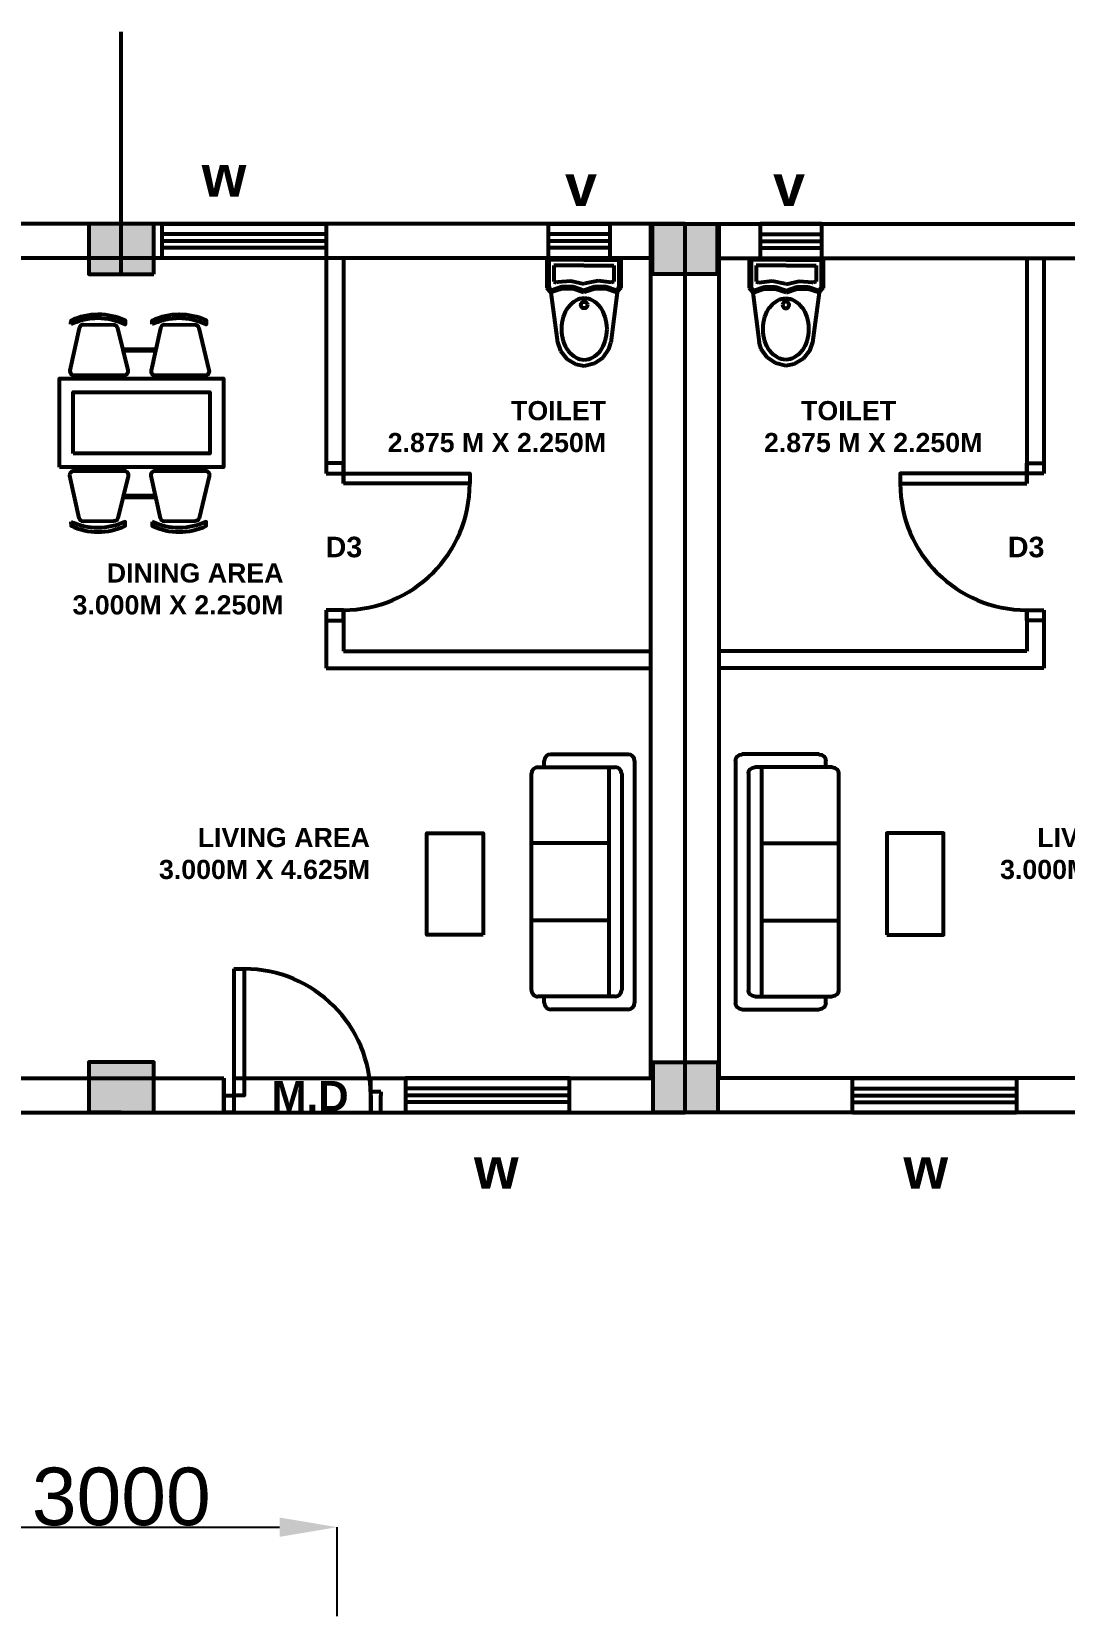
# Model space of a CAD drawing. Header units: millimetres. Extents: x -17601 to 15047, y -2241 to 31268.
# Drawn here: x -692 to 6481, y 7799 to 18806 of the extents above; entities that cross this region are included whole.
import ezdxf

# ---------------------------------------------------------------- set-up
doc = ezdxf.new("R2010")
doc.units = ezdxf.units.MM
doc.layers.get('0').update_dxf_attribs({"lineweight": 53})
doc.styles.add('Annotative', font='Arial.ttf')
doc.styles.get("Standard").update_dxf_attribs({"font": 'Arial.ttf', "height": 1})
doc.dimstyles.new('ISO-25', dxfattribs={"dimtxt": 400, "dimasz": 400, "dimexe": 1.25, "dimexo": 0.625, "dimgap": 6.25, "dimtad": 1, "dimtxsty": 'Annotative', "dimcen": 2.5, "dimadec": 0, "dimazin": 0, "dimtfac": 1, "dimtmove": 0, "dimatfit": 3, "dimfxl": 1, "dimarcsym": 0})

# ---------------------------------------------------------------- blocks, each defined once
blk = doc.blocks.new('*D20')
at = {"color": 0, "lineweight": -2, "transparency": 16777216}
for p, q in [((-1570, 7800), (-1570, 8419)), ((-1170, 8418), (1030, 8418)), ((1430, 7800), (1430, 8419))]:
    blk.add_line(p, q, dxfattribs=at)
at = {"color": 0, "transparency": 16777216}
for points in [[(-1170, 8485), (-1170, 8351), (-1570, 8418)], [(1030, 8485), (1030, 8351), (1430, 8418)]]:
    blk.add_solid(points, dxfattribs=at)
at = {"layer": 'Defpoints', "color": 0, "transparency": 16777216}
for p in [(1430, 8418), (-1570, 7799), (1430, 7799)]:
    blk.add_point(p, dxfattribs=at)
at = {"color": 0, "transparency": 16777216, "insert": (-70, 8629), "char_height": 400, "attachment_point": 5, "style": 'Annotative'}
blk.add_mtext('3000', dxfattribs=at)
blk = doc.blocks.new('sofa 6')
for p, q in [((-1100, 167), (-1100, 834)), ((-1044, 890), (1044, 890)), ((1100, 834), (1100, 167)), ((-989, 56), (-989, 723)), ((-933, 779), (933, 779)), ((989, 723), (989, 56)), ((-989, 667), (989, 667)), ((-334, 667), (-334, 0)), ((334, 667), (334, 0)), ((-989, 111), (-1044, 111)), ((933, 0), (-933, 0)), ((1044, 111), (989, 111))]:
    blk.add_line(p, q)
for centre, start, end in [((-1044, 834), 90, 180), ((1044, 834), 0, 90), ((-933, 723), 90, 180), ((933, 723), 0, 90), ((-1044, 167), 180, 270), ((1044, 167), 270, 0), ((-933, 56), 180, 270), ((933, 56), 270, 0)]:
    blk.add_arc(centre, 55.6, start, end)
blk = doc.blocks.new('A$C09D638C3')
for p, q in [((0, 0.717), (0.001, 0.526)), ((0.25, 0.717), (0, 0.717)), ((0.014, 0.717), (0.014, 0.537)), ((0.048, 0.679), (0.048, 0.571)), ((0.25, 0.679), (0.048, 0.679)), ((0.25, 0.717), (0.5, 0.717)), ((0.25, 0.679), (0.453, 0.679)), ((0.453, 0.679), (0.453, 0.571)), ((0.487, 0.717), (0.487, 0.537)), ((0.5, 0.717), (0.5, 0.526)), ((0.014, 0.537), (0.015, 0.53)), ((0.048, 0.571), (0.065, 0.563)), ((0.073, 0.565), (0.065, 0.563)), ((0.163, 0.573), (0.073, 0.565)), ((0.25, 0.553), (0.163, 0.573)), ((0.258, 0.556), (0.25, 0.553)), ((0.346, 0.574), (0.258, 0.556)), ((0.436, 0.563), (0.346, 0.574)), ((0.453, 0.571), (0.436, 0.563)), ((0.486, 0.529), (0.487, 0.536)), ((0.487, 0.536), (0.487, 0.537)), ((0.001, 0.526), (0.027, 0.497)), ((0.015, 0.53), (0.019, 0.523)), ((0.019, 0.523), (0.019, 0.523)), ((0.019, 0.523), (0.031, 0.51)), ((0.03, 0.498), (0.027, 0.497)), ((0.027, 0.497), (0.072, 0.158)), ((0.102, 0.522), (0.03, 0.498)), ((0.102, 0.534), (0.031, 0.51)), ((0.178, 0.534), (0.102, 0.534)), ((0.179, 0.521), (0.102, 0.522)), ((0.249, 0.51), (0.178, 0.534)), ((0.25, 0.496), (0.179, 0.521)), ((0.253, 0.498), (0.25, 0.496)), ((0.322, 0.534), (0.251, 0.51)), ((0.325, 0.522), (0.253, 0.498)), ((0.398, 0.534), (0.322, 0.534)), ((0.401, 0.522), (0.325, 0.522)), ((0.47, 0.51), (0.398, 0.534)), ((0.473, 0.497), (0.401, 0.522)), ((0.476, 0.497), (0.433, 0.158)), ((0.482, 0.523), (0.47, 0.51)), ((0.5, 0.526), (0.473, 0.497)), ((0.482, 0.523), (0.486, 0.529)), ((0.072, 0.16), (0.092, 0.102)), ((0.38, 0.058), (0.42, 0.114)), ((0.42, 0.114), (0.433, 0.158)), ((0.092, 0.102), (0.136, 0.049)), ((0.136, 0.049), (0.197, 0.013)), ((0.197, 0.013), (0.253, 0)), ((0.253, 0), (0.322, 0.019)), ((0.322, 0.019), (0.38, 0.058))]:
    blk.add_line(p, q)
blk.add_circle((0.253, 0.412), 0.0222)
for centre, radius, start, end in [((0.278, 0.296), 0.167, 118.8748, 143.2661), ((0.251, 0.347), 0.11, 89.1493, 119.7298), ((0.255, 0.347), 0.11, 60.2702, 90.8507), ((0.228, 0.296), 0.167, 36.7339, 61.1252), ((0.394, 0.247), 0.295, 163.3175, 179.5076), ((0.322, 0.265), 0.221, 143.6094, 162.4475), ((0.184, 0.265), 0.221, 17.5525, 36.3906), ((0.112, 0.247), 0.295, 0.4924, 16.6825), ((0.394, 0.252), 0.295, 180.4924, 196.6825), ((0.112, 0.252), 0.295, 343.3175, 359.5076), ((0.322, 0.234), 0.221, 197.5525, 216.3906), ((0.184, 0.234), 0.221, 323.6094, 342.4475), ((0.278, 0.203), 0.167, 216.7339, 241.1252), ((0.251, 0.152), 0.11, 240.2702, 270.8507), ((0.255, 0.152), 0.11, 269.1493, 299.7298), ((0.228, 0.203), 0.167, 298.8748, 323.2661)]:
    blk.add_arc(centre, radius, start, end)
blk = doc.blocks.new('dining_tables')
at = {"color": 7}
for p, q in [((-5680, 4267), (-5440, 4267)), ((-5678, 4256), (-5442, 4256)), ((-5680, 3185), (-5440, 3185)), ((-5678, 3195), (-5442, 3195))]:
    blk.add_line(p, q, dxfattribs=at)
for points in [[(-6061, 4448), (-6060, 4477, -0.22351), (-5664, 4478), (-5665, 4447, 0.225963), (-6060, 4448, -0.224559)], [(-5467, 4448), (-5466, 4477, -0.22351), (-5071, 4478), (-5072, 4447, 0.225963), (-5466, 4448, -0.224559)], [(-6061, 3003), (-6060, 2974, 0.22351), (-5664, 2973), (-5665, 3004, -0.225963), (-6060, 3003, 0.224559)], [(-5467, 3003), (-5466, 2974, 0.22351), (-5071, 2973), (-5072, 3004, -0.225963), (-5466, 3003, 0.224559)]]:
    blk.add_lwpolyline(points, format="xyb", dxfattribs=at)
for points in [[(-5747, 4443), (-5970, 4445, 0.354445), (-6000, 4422), (-6068, 4112, 0.479008), (-6038, 4075), (-5672, 4075, 0.486085), (-5643, 4113), (-5718, 4421, 0.343643)], [(-5153, 4443), (-5376, 4445, 0.354445), (-5406, 4422), (-5474, 4112, 0.479008), (-5445, 4075), (-5078, 4075, 0.486085), (-5049, 4113), (-5124, 4421, 0.343643)], [(-5747, 3008), (-5970, 3006, -0.354445), (-6000, 3030), (-6068, 3340, -0.479008), (-6038, 3376), (-5672, 3376, -0.486085), (-5643, 3339), (-5718, 3031, -0.343643)], [(-5153, 3008), (-5376, 3006, -0.354445), (-5406, 3030), (-5474, 3340, -0.479008), (-5445, 3376), (-5078, 3376, -0.486085), (-5049, 3339), (-5124, 3031, -0.343643)]]:
    blk.add_lwpolyline(points, format="xyb", close=True, dxfattribs=at)
for points in [[(-6144, 4049), (-6144, 3399), (-4944, 3399), (-4944, 4049)], [(-6044, 3949), (-6044, 3499), (-5044, 3499), (-5044, 3949)]]:
    blk.add_lwpolyline(points, close=True, dxfattribs=at)
blk = doc.blocks.new('sdsd')
h = blk.add_hatch(color=20)
h.dxf.hatch_style = 1
h.paths.add_polyline_path([(47068, 72094), (46718, 72094), (46718, 71644), (47068, 71644)])
blk.add_lwpolyline([(46718, 71644), (47068, 71644), (47068, 72094), (46718, 72094)], close=True)

msp = doc.modelspace()

# ---------------------------------------------------------------- linework, layer by layer
at = {"color": 7}
for p, q in [((-70.317, 17120.867), (-70.317, 18806.141)), ((3609.093, 17233.485), (3609.093, 17470.867)), ((4083.855, 17233.485), (4083.855, 17470.867)), ((-70.317, 17233.485), (-295.317, 17233.485)), ((-295.317, 17120.867), (-70.317, 17120.867)), ((-378.912, 11536.335), (641.827, 11536.335)), ((-378.912, 11298.954), (641.827, 11298.954)), ((-70.317, 11298.954), (-295.317, 11298.954))]:
    msp.add_line(p, q, dxfattribs=at)
at = {"color": 40}
for p, q in [((1353.971, 17399.652), (214.541, 17399.652)), ((2896.949, 17233.485), (2896.949, 17470.867)), ((2896.949, 17470.867), (3324.235, 17470.867)), ((3324.235, 17399.652), (2896.949, 17399.652)), ((3324.235, 17470.867), (3324.235, 17233.485)), ((4795.999, 17470.867), (4368.713, 17470.867)), ((4368.713, 17470.867), (4368.713, 17233.485)), ((4368.713, 17399.652), (4795.999, 17399.652)), ((4795.999, 17233.485), (4795.999, 17470.867)), ((1353.971, 17352.176), (214.541, 17352.176)), ((1353.971, 17304.7), (214.541, 17304.7)), ((3324.235, 17352.176), (2896.949, 17352.176)), ((3324.235, 17304.7), (2896.949, 17304.7)), ((4368.713, 17352.176), (4795.999, 17352.176)), ((4368.713, 17304.7), (4795.999, 17304.7)), ((1353.971, 17233.485), (214.541, 17233.485)), ((3324.235, 17233.485), (2896.949, 17233.485)), ((4368.713, 17233.485), (4795.999, 17233.485)), ((3044.839, 11465.121), (1905.409, 11465.121)), ((5009.642, 11465.121), (6149.072, 11465.121)), ((3044.839, 11417.645), (1905.409, 11417.645)), ((3044.839, 11370.169), (1905.409, 11370.169)), ((5009.642, 11417.645), (6149.072, 11417.645)), ((5009.642, 11370.169), (6149.072, 11370.169)), ((3044.839, 11298.954), (1905.409, 11298.954)), ((5009.642, 11298.954), (6149.072, 11298.954))]:
    msp.add_line(p, q, dxfattribs=at)
for p, q in [((1353.971, 17233.485), (1353.971, 15737.984)), ((3609.093, 17233.485), (1472.662, 17233.485)), ((1472.662, 17233.485), (1472.662, 15666.769)), ((4083.855, 17233.485), (6220.287, 17233.485)), ((6220.287, 17233.485), (6220.287, 15666.769)), ((6338.977, 17233.485), (6338.977, 15737.984)), ((1472.662, 15666.769), (1472.662, 15737.984)), ((6220.287, 15666.769), (6220.287, 15737.984)), ((1353.971, 14788.459), (1353.971, 14503.601)), ((1472.662, 14788.459), (1472.662, 14503.601)), ((6220.287, 14788.459), (6220.287, 14503.601)), ((6338.977, 14788.459), (6338.977, 14503.601)), ((1353.971, 14503.601), (1353.971, 14384.91)), ((1472.662, 14503.601), (3609.093, 14503.601)), ((6220.287, 14503.601), (4083.855, 14503.601)), ((6338.977, 14503.601), (6338.977, 14384.91)), ((1353.971, 14384.91), (1472.662, 14384.91)), ((1472.662, 14384.91), (3609.093, 14384.91)), ((6220.287, 14384.91), (4083.855, 14384.91)), ((6338.977, 14384.91), (6220.287, 14384.91)), ((713.042, 12295.955), (713.042, 11417.645)), ((641.827, 11298.954), (641.827, 11536.335)), ((641.827, 11536.335), (641.827, 11298.954)), ((1662.567, 11298.954), (1662.567, 11536.335)), ((641.827, 11417.645), (713.042, 11417.645)), ((713.042, 11417.645), (713.042, 11298.954)), ((1733.781, 11441.383), (1662.567, 11441.383)), ((1662.567, 11417.645), (1662.567, 11298.954)), ((1733.781, 11441.383), (1733.781, 11417.645)), ((1733.781, 11298.954), (1733.781, 11417.645)), ((-3987.107, 11298.954), (-378.912, 11298.954)), ((713.042, 11298.954), (641.827, 11298.954))]:
    msp.add_line(p, q)
for points in [[(641.827, 11298.954), (3846.474, 11298.954), (3846.474, 17470.867), (-3987.107, 17470.867), (-3987.107, 11298.954), (-378.912, 11298.954)], [(7051.121, 11298.954), (3846.474, 11298.954), (3846.474, 17470.867), (11680.055, 17470.867), (11680.055, 11298.954), (8071.86, 11298.954)], [(713.042, 11536.335), (3609.093, 11536.335), (3609.093, 17233.485), (-3749.726, 17233.485), (-3749.726, 13672.767)], [(7051.121, 11536.335), (4083.855, 11536.335), (4083.855, 17233.485), (11442.674, 17233.485), (11442.674, 13672.767)], [(1353.971, 15737.984), (1472.662, 15737.984), (1472.662, 15809.198), (1353.971, 15809.198)], [(6338.977, 15737.984), (6220.287, 15737.984), (6220.287, 15809.198), (6338.977, 15809.198)], [(1353.971, 14717.244), (1472.662, 14717.244), (1472.662, 14788.459), (1353.971, 14788.459)], [(6338.977, 14717.244), (6220.287, 14717.244), (6220.287, 14788.459), (6338.977, 14788.459)], [(-3749.726, 13554.076), (-3749.726, 11536.335), (-378.912, 11536.335)], [(713.042, 12295.955), (784.256, 12295.955), (784.256, 11417.645), (713.042, 11417.645)]]:
    msp.add_lwpolyline(points)
for points in [[(1353.971, 17233.485), (214.541, 17233.485), (214.541, 17470.867), (1353.971, 17470.867)], [(1905.409, 11298.954), (3044.839, 11298.954), (3044.839, 11536.335), (1905.409, 11536.335)], [(6149.072, 11298.954), (5009.642, 11298.954), (5009.642, 11536.335), (6149.072, 11536.335)]]:
    msp.add_lwpolyline(points, close=True, dxfattribs=at)
for points in [[(1472.662, 15666.769), (1472.662, 15737.984), (2350.972, 15737.984), (2350.972, 15666.769)], [(6220.287, 15666.769), (6220.287, 15737.984), (5341.976, 15737.984), (5341.976, 15666.769)], [(2444.702, 12531.558), (2051.619, 12531.558), (2051.619, 13238.93), (2444.702, 13238.93)], [(5248.246, 12531.558), (5641.329, 12531.558), (5641.329, 13238.93), (5248.246, 13238.93)]]:
    msp.add_lwpolyline(points, close=True)
for centre, start, end in [((1472.662, 15666.769), 270, 0), ((6220.287, 15666.769), 180, 270), ((784.256, 11417.645), 0, 90)]:
    msp.add_arc(centre, 878.311, start, end)

# ---------------------------------------------------------------- block references
at = {"rotation": 90}
for p in [(71799.138, -29597.086), (71799.138, -35418.998)]:
    msp.add_blockref('sdsd', p, dxfattribs=at)
at = {"xscale": -1, "rotation": 270}
for p in [(-68023.658, -29597.086), (-68020.056, -35418.998)]:
    msp.add_blockref('sdsd', p, dxfattribs=at)
at = {"yscale": 1028.564993741963, "zscale": 1028.564993741963}
for p, xscale in [((2886.039, 16484.09), 1028.564993741963), ((4806.909, 16484.09), -1028.564993741963)]:
    msp.add_blockref('A$C09D638C3', p, dxfattribs=dict(at, xscale=xscale))
at = {"color": 7, "xscale": -0.9495250000000001, "yscale": 0.9495250000000001, "zscale": 0.9495250000000001, "rotation": 180}
msp.add_blockref('dining_tables', (5335.274, 19624.847), dxfattribs=at)
at = {"yscale": 0.8054865529731289, "zscale": 0.8054865529731289}
for p, xscale, rotation in [((2778.948, 12900.712), 0.8054865529731289, 270), ((4914, 12900.712), -0.8054865529731289, 90)]:
    msp.add_blockref('sofa 6', p, dxfattribs=dict(at, xscale=xscale, rotation=rotation))

# ---------------------------------------------------------------- texts
at = {"color": 2, "char_height": 284.8575}
for s, width, insert, attachment_point in [('{\\fArial|b1|i0|c0|p34;w}', 438.92259, (798.676, 17661.112), 9), ('{\\fArial|b1|i0|c0|p34;v}', 383.65764, (3234.517, 17596.107), 9), ('{\\fArial|b1|i0|c0|p34;v}', 383.65764, (4458.432, 17596.107), 7), ('{\\fArial|b1|i0|c0|p34;w}', 438.92259, (2690.118, 10768.558), 9), ('{\\fArial|b1|i0|c0|p34;w}', 438.92259, (5364.363, 10768.558), 7)]:
    msp.add_mtext_dynamic_manual_height_columns(s, width=width, gutter_width=11.869, heights=[0], dxfattribs=dict(at, insert=insert, attachment_point=attachment_point))
at = {"color": 6, "char_height": 132.9335}
for s, width, insert, attachment_point in [('\\pxt2;{\\fArial|b1|i0|c0|p34;     TOILET\\P2.875 M X 2.250M}', 1595.85968, (3298.09, 15884.054), 9), ('\\pxt2;{\\fArial|b1|i0|c0|p34;     TOILET\\P2.875 M X 2.250M}', 1595.85968, (4394.858, 15884.054), 7), ('\\pxt2;{\\fArial|b1|i0|c0|p34;     DINING AREA\\P  3.000M X 2.250M}', 1650.65652, (1056.824, 14756.09), 9), ('\\pxt2;{\\fArial|b1|i0|c0|p34;     LIVING AREA\\P3.000M X 4.625M}', 1595.85968, (1657.654, 12918.361), 9), ('\\pxt2;{\\fArial|b1|i0|c0|p34;     LIVING AREA\\P3.000M X 4.625M}', 1595.85968, (6035.294, 12918.361), 7)]:
    msp.add_mtext_dynamic_manual_height_columns(s, width=width, gutter_width=11.869, heights=[0], dxfattribs=dict(at, insert=insert, attachment_point=attachment_point))
at = {"color": 161}
for s, width, insert, char_height, attachment_point in [('{\\fArial|b1|i0|c0|p34;D3}', 323.67771, (1603.885, 15153.211), 142.42875, 9), ('{\\fArial|b1|i0|c0|p34;D3}', 323.67771, (6089.063, 15153.211), 142.42875, 7), ('{\\fArial|b1|i0|c0|p34;M.D}', 517.58912, (1509.254, 11308.78), 208.8955, 9)]:
    msp.add_mtext_dynamic_manual_height_columns(s, width=width, gutter_width=11.869, heights=[0], dxfattribs=dict(at, insert=insert, char_height=char_height, attachment_point=attachment_point))

# ---------------------------------------------------------------- dimensions: what is measured, and where the dimension line sits
at = {"color": 7}
dim = msp.add_linear_dim(base=(1430.055, 8418.062), p1=(-1569.945, 7798.962), p2=(1430.055, 7798.962), dimstyle='ISO-25', dxfattribs=at)
dim.commit()
dim.dimension.update_dxf_attribs({"geometry": '*D20', "text_midpoint": (-69.945, 8628.677)})

doc.saveas('drawing.dxf')
